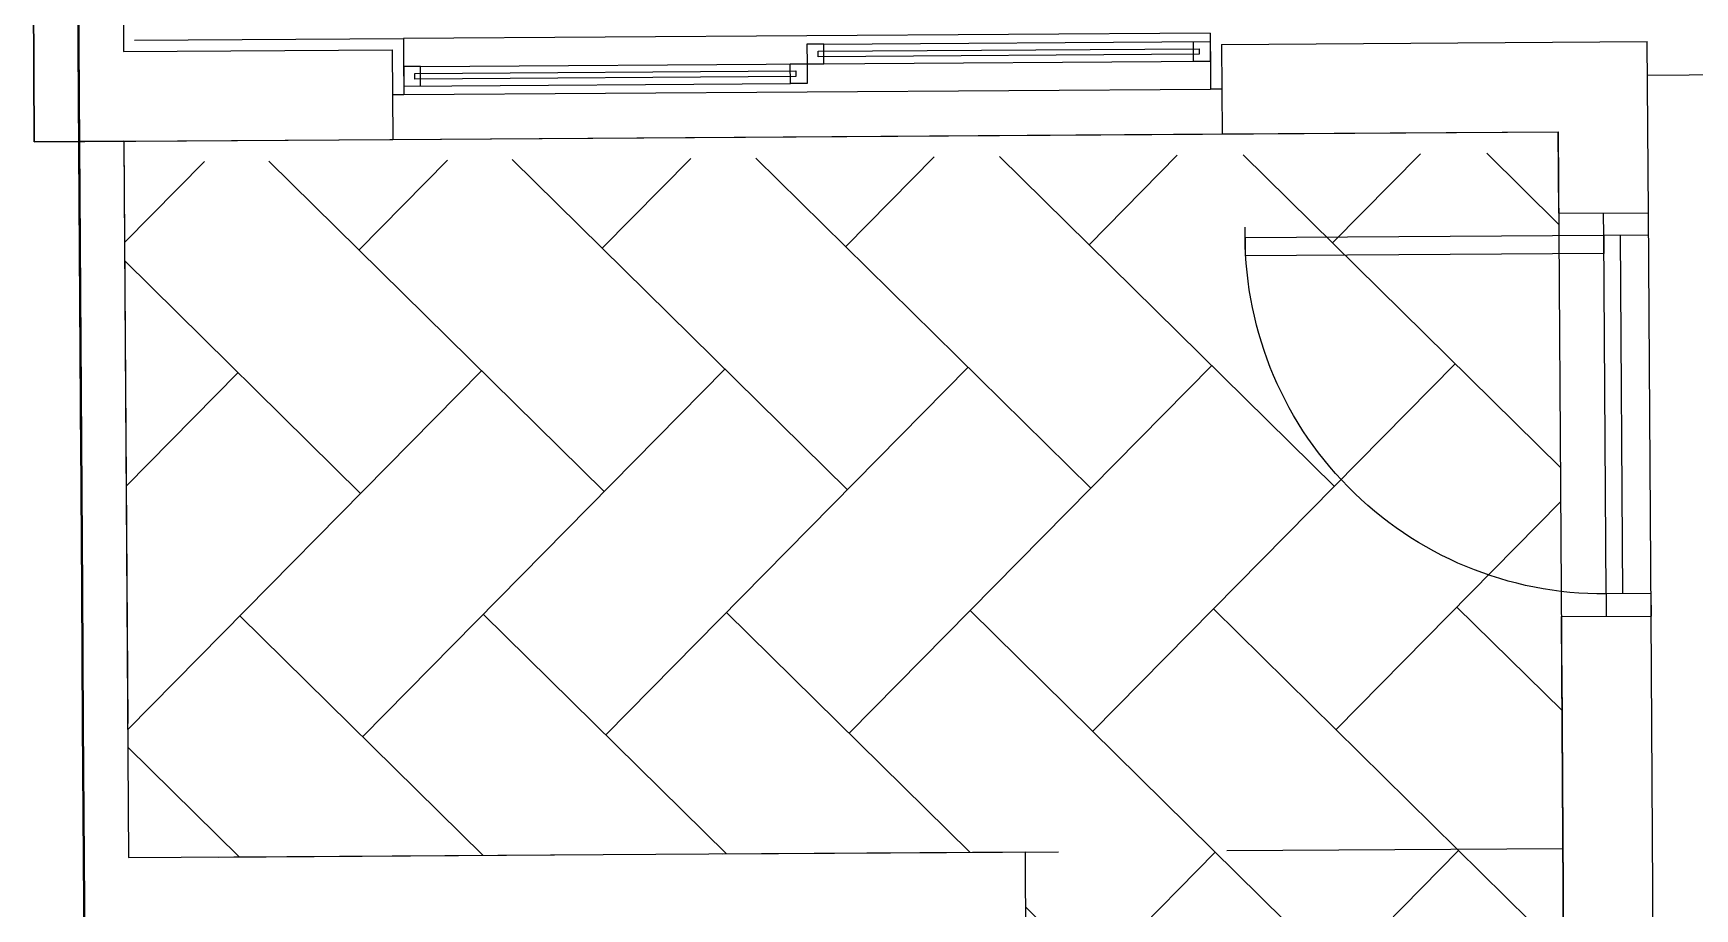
# Model space of a CAD drawing. Header units: feet. Extents: x 919634 to 928945, y 707022 to 708026.
# Drawn here: x 920891.92 to 920904.28, y 707533.11 to 707539.62 of the extents above; entities that cross this region are included whole.
import ezdxf

# ---------------------------------------------------------------- set-up
doc = ezdxf.new("R2010")
doc.units = ezdxf.units.FT
doc.header["$LTSCALE"] = 20
doc.header["$MEASUREMENT"] = 0
doc.linetypes.add('Site Plan$0$HIDDEN2', pattern=[0.1875, 0.125, -0.0625])
doc.linetypes.add('Site Plan$0$PHANTOM2', pattern=[1.25, 0.625, -0.125, 0.125, -0.125, 0.125, -0.125])
for name, color, linetype in [('-u-site-xref', 7, 'Continuous'), ('Site Plan$0$-u-site-bldg_interior', 252, 'Continuous'), ('Site Plan$0$-u-site-fence', 4, 'Site Plan$0$FENCELINE1'), ('Site Plan$0$SP-BLDG-ROOF ABOVE', 4, 'Site Plan$0$HIDDEN2'), ('Site Plan$0$SP-LOT PAVERS', 254, 'Continuous')]:
    doc.layers.add(name, color=color, linetype=linetype)
for name, color, linetype, lineweight in [('Site Plan$0$SP-LOT LINES', 252, 'Site Plan$0$PHANTOM2', 40), ('Site Plan$0$SP-SIDEWALK', 2, 'Continuous', 25), ('SP-BUILDING-FOOTPRINT', 1, 'Continuous', 25)]:
    doc.layers.add(name, color=color, linetype=linetype, lineweight=lineweight)
doc.layers.get('-u-site-xref').off()
doc.linetypes.add('Site Plan$0$FENCELINE1', pattern='A,0.25,-0.1,[133,ltypeshp.shx,S=0.1,R=0,X=-0.1,Y=0],-0.1,1', length=1.45)

# ---------------------------------------------------------------- blocks, each defined once
blk = doc.blocks.new('Site Plan$0$DR1H902')
for p, q in [((-0.5, 0), (-0.5, 1)), ((-0.5, 1.000000000000057), (-0.4500000000000455, 1.000000000000057)), ((-0.4500000000000455, 0), (-0.4500000000000455, 1)), ((-0.5, -5.684341886080801e-14), (-0.4500000000000455, -5.684341886080801e-14))]:
    blk.add_line(p, q)
blk.add_arc((-0.5, 0), 1, 0, 91.70698490235472)
blk = doc.blocks.new('Site Plan')
at = {"layer": 'Site Plan$0$SP-LOT PAVERS'}
h = blk.add_hatch(dxfattribs=at)
h.set_pattern_fill('AR-HBONE', color=256, scale=0.32, angle=-89.58178215075662)
h.set_pattern_definition([(315.4182178492434, (0, 0), (1.810145136983853, 0.01321298806884015), [3.84, -1.28]), (45.41821784924338, (0.9116790626081567, -0.8984660745381309), (1.810145136983853, 0.01321298806884), [3.84, -1.28])])
h.paths.add_polyline_path([(920903.2642348099, 707538.7295116705), (920903.3948628561, 707518.6366614169), (920913.3946517372, 707518.7016722475), (920913.4719573479, 707506.795151512), (920894.4723328039, 707506.6716307177), (920894.3435864326, 707526.4946060022), (920899.3435378233, 707526.5290282448), (920899.297951228, 707533.5303417917), (920892.631425443, 707533.487001239), (920892.5977922246, 707538.6603712812)])
at = {"layer": 'Site Plan$0$-u-site-bldg_interior'}
for p, q in [((920892.3085599949, 707583.1492850737, 7.807863262514746e-08), (920892.5924406159, 707539.4835411825, 7.807863262514746e-08)), ((920891.9301220927, 707538.8125545487, 7.807863262514746e-08), (920891.8789110909, 707546.6896913585, 7.807863262514745e-08)), ((920892.6752304314, 707539.5674145117, 7.807863262514746e-08), (920894.6751881668, 707539.5804166775, 7.807863262514746e-08)), ((920900.6750613734, 707539.6194231481, 7.807863262514746e-08), (920894.675188167, 707539.5804166505, 7.807863262514746e-08)), ((920894.675188167, 707539.5804166503, 7.807863262514746e-08), (920894.6778969512, 707539.1637588432, 7.807863262514746e-08)), ((920897.8005284462, 707539.5382338825, 7.807863262514746e-08), (920900.6754676909, 707539.556924496, 7.807863262514746e-08)), ((920900.6750613734, 707539.6194231479, 7.807863262514746e-08), (920900.6777701576, 707539.2027653408, 7.807863262514746e-08)), ((920900.7589347024, 707539.5366333596, 7.807863262514746e-08), (920903.9255344503, 707539.5572201222, 7.807863262514746e-08)), ((920903.9338109792, 707538.2841469734, 7.807863262514746e-08), (920903.9255344503, 707539.5572201222, 7.807863262514746e-08)), ((920892.5924406159, 707539.4835411825, 7.807863262514746e-08), (920894.5923983514, 707539.4965433483, 7.807863262514746e-08)), ((920894.5923983515, 707539.4965433211, 7.807863262514746e-08), (920894.5967324068, 707538.8298907425, 7.807863262514746e-08)), ((920900.7589347025, 707539.5366333325, 7.807863262514746e-08), (920900.7632687575, 707538.8699808085, 7.807863262514746e-08)), ((920894.8015399176, 707539.3729003821, 7.807863262514746e-08), (920900.6764157655, 707539.4110942443, 7.807863262514753e-08)), ((920903.927159721, 707539.3072254052, 7.807863262514746e-08), (920913.9269483984, 707539.3722362345, 7.807863262514746e-08)), ((920894.6750404045, 707539.2262415659, 7.807863262514746e-08), (920897.5524298784, 707539.2449481088, 7.807863262514746e-08)), ((920894.6778969512, 707539.1637588432, 7.807863262514746e-08), (920900.6777701576, 707539.2027653408, 7.807863262514746e-08)), ((920900.7611017298, 707539.2033070977, 7.807863262514746e-08), (920900.6777701576, 707539.2027653408, 7.807863262514746e-08)), ((920894.5945653789, 707539.1632170863, 7.807863262514746e-08), (920894.6778969512, 707539.1637588432, 7.807863262514746e-08)), ((920892.5967746711, 707538.816888604, 7.807863262514746e-08), (920891.9301220927, 707538.8125545487, 7.807863262514746e-08)), ((920892.5967746711, 707538.816888604, 7.807863262514746e-08), (920894.5967324066, 707538.8298907698, 7.807863262514746e-08)), ((920894.5967324068, 707538.8298907425, 7.807863262514746e-08), (920900.7632687575, 707538.8699808085, 7.807863262514746e-08)), ((920900.7632687576, 707538.8699807812, 7.807863262514746e-08), (920903.2632159269, 707538.8862334884, 7.807863262514746e-08)), ((920903.2671584007, 707538.2798129183, 7.807863262514746e-08), (920903.2632159269, 707538.8862334884, 7.807863262514746e-08)), ((920903.2671584007, 707538.2798129183, 7.807863262514746e-08), (920903.9338109792, 707538.2841469734, 7.807863262514746e-08)), ((920903.6015682038, 707538.1153168012, 7.807863262514746e-08), (920903.60048469, 707538.281979946, 7.807863262514746e-08)), ((920903.9531549129, 707535.2838857503, 7.807863262514746e-08), (920903.9338109792, 707538.2841469847, 7.807863262514746e-08)), ((920903.9348944931, 707538.1174838289, 7.807863262514746e-08), (920903.9338109792, 707538.2841469735, 7.807863262514746e-08)), ((920903.9348944931, 707538.1174838289, 7.807863262514746e-08), (920903.6015682038, 707538.1153168012, 7.807863262514746e-08)), ((920903.61874511, 707535.4483818561, 7.807863262514746e-08), (920903.6015682038, 707538.1153168012, 7.807863262514746e-08)), ((920903.7437424684, 707535.4491944915, 7.807863262514746e-08), (920903.7265655623, 707538.1161294366, 7.807863262514746e-08)), ((920903.9522328179, 707535.4505499331, 7.807863262514746e-08), (920903.61874511, 707535.4483818561, 7.807863262514746e-08)), ((920903.61874511, 707535.4483818561, 7.807863262514746e-08), (920903.6198286238, 707535.2817187114, 7.807863262514746e-08)), ((920903.9523942366, 707535.4505509826, 7.807863262514746e-08), (920903.9534777504, 707535.2838878379, 7.807863262514746e-08)), ((920903.2865023345, 707535.2795516838, 7.807863262514746e-08), (920903.9533163317, 707535.2838867884, 7.807863262514746e-08)), ((920903.3948628561, 707518.636661417, 7.807863262514746e-08), (920903.2866637532, 707535.2795527332, 7.807863262514746e-08)), ((920904.0571813794, 707519.3076480507, 7.807863262514746e-08), (920903.9533163317, 707535.2838867884, 7.807863262514746e-08))]:
    blk.add_line(p, q, dxfattribs=at)
at = {"layer": 'Site Plan$0$-u-site-bldg_interior', "elevation": 7.807863672923385e-08}
for points in [[(920897.8005284462, 707539.5382338825), (920897.6755310877, 707539.5374212472), (920897.6764791623, 707539.3915909956), (920897.8014765207, 707539.392403631)], [(920900.5504703324, 707539.5561118606), (920900.6754676909, 707539.556924496), (920900.6764157655, 707539.4110942443), (920900.551418407, 707539.410281609)], [(920900.592745595, 707539.4626347201), (920897.7594721365, 707539.4442149852), (920897.759201258, 707539.4858807714), (920900.5924747166, 707539.5043005063)], [(920894.8015399176, 707539.3729003821), (920894.676542559, 707539.3720877469), (920894.6774906337, 707539.2262574953), (920894.8024879921, 707539.2270701308)], [(920897.5937570664, 707539.2973012199), (920894.7604836079, 707539.2788814849), (920894.7602127293, 707539.3205472712), (920897.593486188, 707539.3389670061)], [(920897.5514818038, 707539.3907783602), (920897.6764791623, 707539.3915909956), (920897.6774272369, 707539.2457607441), (920897.5524298784, 707539.2449481088)]]:
    blk.add_lwpolyline(points, close=True, dxfattribs=at)
at = {"layer": 'Site Plan$0$-u-site-fence', "ltscale": 0.15, "elevation": 7.807863672923385e-08}
blk.add_lwpolyline([(920903.303369303, 707532.709950542), (920892.3035729476, 707532.6429015163), (920892.2634485858, 707538.8147215777)], dxfattribs=at)
at = {"layer": 'Site Plan$0$SP-BLDG-ROOF ABOVE', "elevation": 7.807863672923385e-08}
blk.add_lwpolyline([(920903.2978889283, 707533.5530128643), (920892.2981212318, 707533.4815009511), (920892.2634483819, 707538.8147215763)], dxfattribs=at)
at = {"layer": 'Site Plan$0$SP-LOT LINES', "ltscale": 0.4, "elevation": 7.807863672923385e-08}
for points in [[(920891.8625487748, 707600.4800385266), (920913.862083865, 707600.6230623508), (920914.4731856597, 707506.6250487836), (920892.4736505694, 707506.4820249593)], [(920869.8630136845, 707600.3370147023), (920891.8625487748, 707600.4800385266), (920892.4736505694, 707506.4820249593), (920870.4741154793, 707506.339001135)]]:
    blk.add_lwpolyline(points, close=True, dxfattribs=at)
at = {"layer": 'Site Plan$0$SP-SIDEWALK'}
for p, q in [((920892.5967746711, 707538.816888604, 7.807863262514746e-08), (920892.6249460304, 707534.4836468437, 7.807863262514746e-08)), ((920892.5967746711, 707538.816888604, 7.807863672923385e-08), (920892.6314254431, 707533.487001239, 7.807863672923385e-08)), ((920892.6314254431, 707533.487001239, 7.807863672923385e-08), (920899.2979517871, 707533.5303417954, 7.807863672923385e-08)), ((920899.2979517871, 707533.5303417954, 7.807863672923385e-08), (920899.3434688721, 707526.5290277697, 7.807864083332025e-08))]:
    blk.add_line(p, q, dxfattribs=at)
at = {"layer": 'Site Plan$0$-u-site-bldg_interior', "extrusion": (0, 0, -1), "xscale": 2.666990255305792, "yscale": 2.666990255305792, "zscale": -7.111974014148773, "rotation": 269.6275127624351}
blk.add_blockref('Site Plan$0$DR1H902', (-920903.6102373662, 707536.7818498533, -7.807863262514746e-08), dxfattribs=at)

msp = doc.modelspace()

# ---------------------------------------------------------------- block references
at = {"layer": '-u-site-xref'}
msp.add_blockref('Site Plan', (0, 0), dxfattribs=at)

# ---------------------------------------------------------------- next in the draw order: linework, layer by layer
at = {"layer": 'SP-BUILDING-FOOTPRINT'}
msp.add_line((920903.289243092, 707534.8828918796, 7.807863672923385e-08), (920903.3393787103, 707527.1711676207, 7.807863672923385e-08), dxfattribs=at)
at = {"layer": 'SP-BUILDING-FOOTPRINT', "elevation": 7.807863672923385e-08}
msp.add_lwpolyline([(920815.2650759734, 707538.3141382567), (920837.2646102849, 707538.4571620759), (920837.3962572141, 707518.2075900044), (920848.7294154031, 707518.2812693625), (920848.546494048, 707546.4079777688), (920859.2129353038, 707546.4773226533), (920859.344582233, 707526.2277505817), (920881.3441173233, 707526.370774406), (920881.212470394, 707546.6203464776), (920891.8789110909, 707546.6896913585), (920891.9301220927, 707538.8125545487), (920903.2632159269, 707538.8862334884), (920903.3948628561, 707518.636661417), (920914.7280209615, 707518.7103407745)], dxfattribs=at)

doc.saveas('drawing.dxf')
